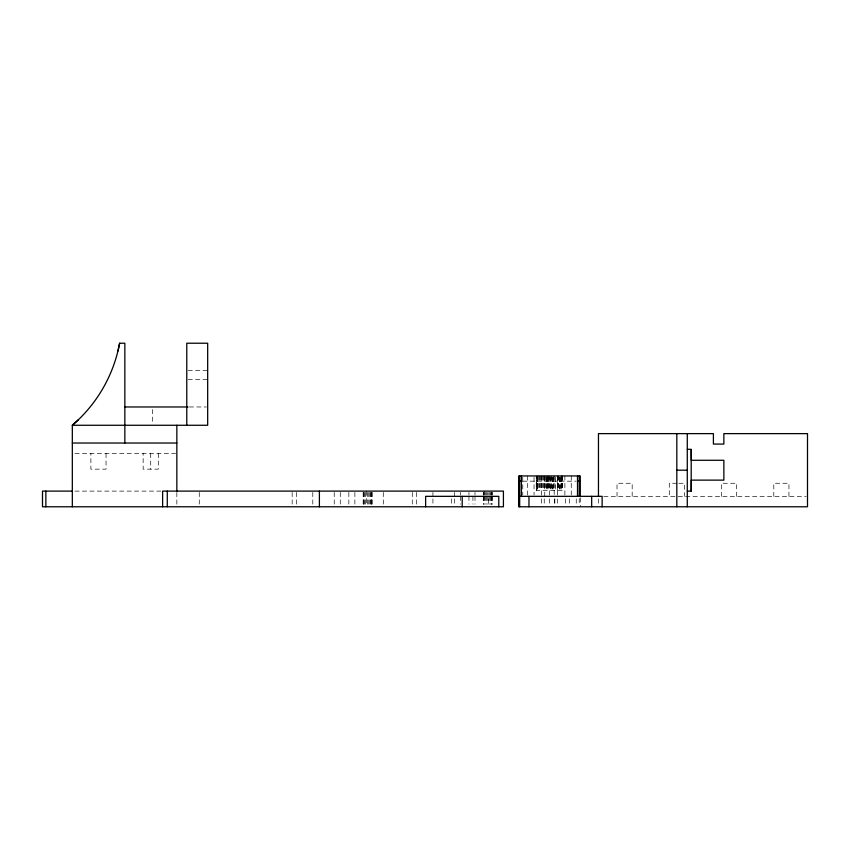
<?xml version="1.0" encoding="UTF-8"?>
<svg xmlns="http://www.w3.org/2000/svg" width="850" height="850" viewBox="0 0 850 850"><rect width="100%" height="100%" fill="white"/><g stroke="black" fill="none" stroke-linecap="round" stroke-linejoin="round"><path stroke-width="0.64" stroke-dasharray="4.25 3.19" d="M188.084 370.653L207.676 370.653M188.084 379.536L207.676 379.536M189.306 406.969L206.369 406.969M74.981 453.486L175.525 453.486M522.761 481.174L576.162 481.174M676.855 483.267L669.279 483.267L669.279 496.336M678.821 483.267L684.431 483.267L684.431 496.336M74.938 491.109L160.916 491.109M603.755 496.336L806.172 496.336M788.949 496.336L788.949 483.267L773.798 483.267L773.798 496.336M736.695 496.336L736.695 483.267L721.533 483.267L721.533 496.336M632.177 496.336L632.177 483.267L617.015 483.267L617.015 496.336M598.464 498.95L598.464 504.167M580.295 497.824L580.295 506.781M579.243 498.483L579.243 504.241M576.258 498.95L576.258 504.167M571.264 475.947L571.264 495.072M569.298 498.95L569.298 504.167M565.548 498.95L565.548 504.167M564.878 475.947L564.878 495.072M562.583 475.947L562.679 490.322L536.254 490.322L536.254 475.947L536.467 490.322M562.456 475.947L562.456 490.322M561.999 475.947L561.999 490.322M561.839 475.947L561.914 490.322M561.648 475.947L561.722 490.322M561.553 477.254L561.531 490.322M561.414 475.947L561.329 490.322M561.032 475.947L561.032 490.322M560.054 477.254L560.054 490.322M559.959 477.254L559.969 490.322M559.608 477.254L559.608 490.322M558.333 475.947L558.333 490.322M557.951 475.947L557.951 490.322M557.866 475.947L557.866 490.322M557.441 495.072L557.441 475.947L557.388 490.322M557.303 498.95L557.303 504.167M555.709 477.254L555.709 490.322M554.763 475.947L554.869 490.322M554.838 498.95L554.838 504.167M554.689 498.95L554.689 504.167M554.168 490.322L554.168 496.336M553.796 477.254L553.796 490.322M553.393 475.947L553.393 490.322M552.617 477.254L552.617 490.322M552.436 477.254L552.436 490.322M551.321 475.947L551.321 490.322M551.172 477.254L551.172 490.322M550.428 477.254L550.428 490.322M550.131 475.947L550.131 490.322M549.461 475.947L549.461 496.336M549.461 498.95L549.461 504.167M548.941 477.254L548.941 490.322M548.664 475.947L548.664 490.322M547.995 475.947L547.995 490.322M547.666 477.254L547.666 490.322M547.496 475.947L547.496 490.322M546.497 477.254L546.497 490.322M546.306 475.947L546.306 490.322M545.551 475.947L545.551 490.322M544.786 477.254L544.754 496.336M544.595 475.947L544.595 490.322M544.234 498.95L544.234 504.167M544.053 475.947L544.064 490.322M543.214 475.947L543.214 490.322M542.247 475.947L542.247 490.322M541.556 475.947L541.482 496.336M541.62 498.95L541.62 506.781M541.195 475.947L541.195 490.322M540.611 475.947L540.611 490.322M539.314 475.947L539.314 490.322M538.868 475.947L538.953 490.322M537.923 475.947L537.923 490.322M537.614 475.947L537.614 490.322M537.508 477.254L537.391 490.322M537.274 477.254L537.274 490.322M537.094 477.254L537.094 490.322M536.977 475.947L536.924 490.322M534.044 477.254L534.044 495.072M527.659 475.947L527.659 496.336M522.761 477.254L522.761 495.072M492.171 492.416L492.171 495.029M492.171 496.336L492.171 504.167M492.022 492.416L492.022 495.029M492.022 496.336L492.022 504.167M491.576 492.416L491.576 495.029M491.576 496.336L491.576 504.167M491.279 492.416L491.279 495.029M491.279 496.336L491.279 504.167M490.875 492.416L490.875 495.029M490.875 496.336L490.875 504.167M489.951 492.416L489.951 495.029M489.951 496.336L489.951 504.167M488.888 492.416L488.888 495.029M488.888 496.336L488.888 504.167M488.336 498.95L488.336 504.167M487.73 492.416L487.73 495.029M487.73 496.336L487.73 504.167M486.582 492.416L486.582 495.029M486.582 496.336L486.582 504.167M485.509 492.416L485.509 495.029M485.509 496.336L485.509 504.167M484.596 491.109L484.596 495.029M484.596 496.336L484.596 504.167M483.884 492.416L483.884 495.029M483.884 496.336L483.884 504.167M483.448 492.416L483.448 495.029M483.448 496.336L483.448 504.167M483.289 492.416L483.289 495.029M483.289 496.336L483.289 504.167M474.991 492.416L474.991 495.029M474.991 496.336L474.991 504.167M472.919 496.336L472.919 504.167M468.956 492.416L468.956 495.029M468.956 496.336L468.956 504.167M460.392 492.416L460.392 495.029M460.392 496.336L460.392 504.167M454.357 492.416L454.357 497.643M454.357 498.95L454.357 504.167M451.488 498.95L451.488 504.167M432.926 492.416L432.926 497.643M432.926 498.95L432.926 504.167M416.489 492.416L416.489 504.167M412.282 492.416L412.282 506.781M383.286 492.416L383.286 504.167M372.056 492.416L372.056 504.167M371.907 492.416L371.907 504.167M371.461 492.416L371.461 504.167M371.152 492.416L371.152 504.167M370.749 492.416L370.749 504.167M369.835 492.416L369.835 504.167M368.762 492.416L368.762 504.167M367.614 492.416L367.614 504.167M366.467 491.109L366.467 504.167M365.394 492.416L365.394 504.167M364.469 492.416L364.469 504.167M363.768 492.416L363.768 504.167M363.322 492.416L363.322 504.167M363.173 492.416L363.173 504.167M354.875 492.416L354.875 504.167M348.84 492.416L348.84 504.167M340.276 492.416L340.276 504.167M334.231 492.416L334.231 506.781M312.8 492.416L312.8 504.167M296.363 492.416L296.363 504.167M292.166 492.416L292.166 506.781M199.272 492.416L199.272 506.781M176.843 492.469L176.843 506.781M158.291 453.486L158.291 469.158L143.14 469.158L143.14 453.486M152.543 409.583L152.543 423.959M150.716 453.486L150.716 469.158M106.037 453.486L106.037 469.158L90.886 469.158L90.886 453.486"/><path stroke-width="1.27" d="M687.278 491.109L691.199 491.109L691.294 480.654M117.927 351.061L119.627 343.219L124.844 343.219L124.844 443.031M78.285 419.826L72.324 425.266L72.324 506.781M124.844 406.969L187.988 406.969M72.324 443.031L176.843 443.031M687.278 449.299L691.199 449.299L691.199 491.109M691.199 460.275L723.86 460.275L723.86 480.133L691.199 480.133M676.823 470.199L687.278 470.199M518.628 481.174L521.422 481.174M577.511 481.174L580.295 481.174M72.303 491.109L42.5 491.109L42.5 506.781L503.413 506.781L503.413 491.109L162.626 491.109L162.626 506.781M519.679 496.336L602.129 496.336L602.129 506.781M691.199 450.011L691.294 459.754M687.278 433.627L687.278 506.781M676.823 433.627L676.823 506.781M598.464 496.336L598.464 433.627L713.405 433.627L713.405 444.072L723.86 444.072L723.86 433.627L807.5 433.627L807.5 506.781L518.628 506.781L518.628 475.947L580.295 475.947L580.295 496.538M591.674 496.336L591.674 506.781M579.243 475.947L579.243 496.336M577.511 475.947L577.511 496.336M528.966 496.336L528.966 506.781M521.422 475.947L521.422 496.336M519.679 475.947L519.679 506.781M498.791 506.781L498.791 496.336L425.627 496.336L425.627 506.781M462.209 496.336L462.209 506.781M319.398 491.109L319.398 506.781M186.777 425.266L186.777 343.219L207.676 343.219L207.676 425.266L72.324 425.266A142.609 142.609 0 0 0 119.627 343.219M176.843 425.266L176.843 491.183M167.28 491.109L167.28 506.781M45.857 491.109L45.857 506.781"/></g></svg>
